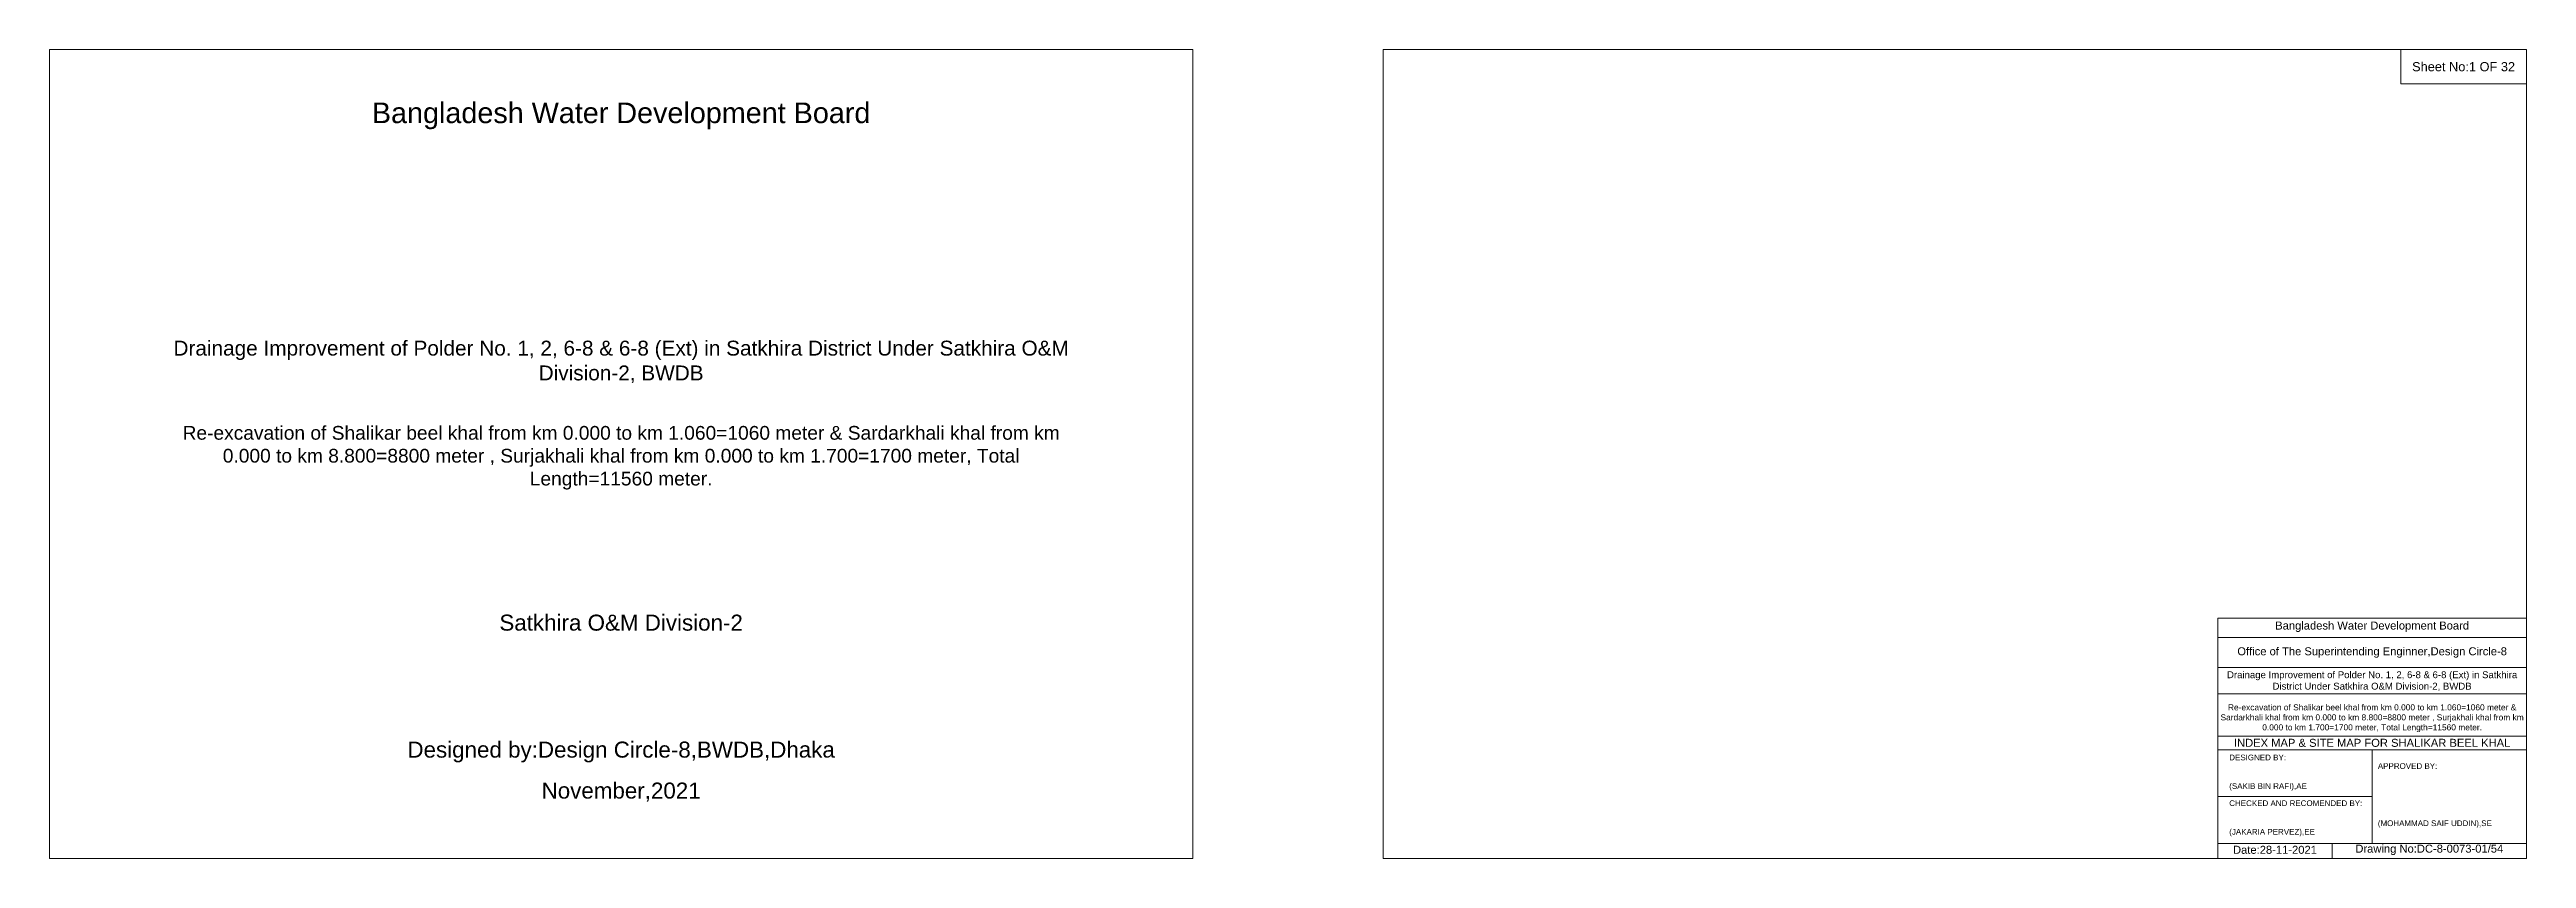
# Model space of a CAD drawing. Header units: inches. Extents: x 93000 to 416000, y -4242 to 0.
# Drawn here: x 93000 to 106000, y -4242 to 0 of the extents above; entities that cross this region are included whole.
import ezdxf

# ---------------------------------------------------------------- set-up
doc = ezdxf.new("R2010")
doc.units = ezdxf.units.IN
doc.header["$LTSCALE"] = 7
doc.header["$MEASUREMENT"] = 0
doc.layers.add('Cross section Data Border', color=7, linetype='Continuous', lineweight=9)
doc.styles.get("Standard").update_dxf_attribs({"font": 'arial.ttf'})

msp = doc.modelspace()

# ---------------------------------------------------------------- linework, layer by layer
at = {"layer": 'Cross section Data Border'}
for points in [[(93000, 0), (99000, 0), (99000, -4242), (93000, -4242)], [(100000, 0), (106000, 0), (106000, -4242), (100000, -4242)], [(105340, 0), (106000, 0), (106000, -180), (105340, -180)]]:
    msp.add_lwpolyline(points, close=True, dxfattribs=at)
for points in [[(104380, -4242), (104380, -2982), (106000, -2982)], [(104380, -3084), (106000, -3084)], [(104380, -3240), (106000, -3240)], [(104380, -3378), (106000, -3378)], [(104380, -3600), (106000, -3600)], [(104380, -3672), (106000, -3672)], [(105190, -3672), (105190, -4164)], [(104380, -3918), (105190, -3918)], [(104380, -4164), (106000, -4164)], [(104980, -4164), (104980, -4242)]]:
    msp.add_lwpolyline(points, dxfattribs=at)

# ---------------------------------------------------------------- texts
at = {"layer": 'Cross section Data Border', "attachment_point": 5}
for s, insert, char_height in [('Sheet No:1 OF 32', (105670, -90), 48), ('Bangladesh Water Development Board', (96000, -348), 108), ('Bangladesh Water Development Board', (105190, -3027), 42), ('Office of The Superintending Enginner,Design Circle-8', (105190, -3162), 42), ('Designed by:Design Circle-8,BWDB,Dhaka', (96000, -3684), 84), ('November,2021', (96000, -3894), 84)]:
    msp.add_mtext(s, dxfattribs=dict(at, insert=insert, char_height=char_height))
at = {"layer": 'Cross section Data Border'}
for s, insert, char_height, width, attachment_point in [('Drainage Improvement of Polder No. 1, 2, 6-8 & 6-8 (Ext) in Satkhira District Under Satkhira O&M Division-2, BWDB', (96000, -1638), 78, 4800, 5), ('Re-excavation of Shalikar beel khal from km 0.000 to km 1.060=1060 meter & Sardarkhali khal from km 0.000 to km 8.800=8800 meter , Surjakhali khal from km 0.000 to km 1.700=1700 meter, Total Length=11560 meter.', (96000, -1974), 72, 4800, 2), ('Satkhira O&M Division-2', (96000, -3006), 84, 4800, 5), ('Drainage Improvement of Polder No. 1, 2, 6-8 & 6-8 (Ext) in Satkhira District Under Satkhira O&M Division-2, BWDB', (105190, -3312), 36, 1680, 5), ('Re-excavation of Shalikar beel khal from km 0.000 to km 1.060=1060 meter & Sardarkhali khal from km 0.000 to km 8.800=8800 meter , Surjakhali khal from km 0.000 to km 1.700=1700 meter, Total Length=11560 meter.', (105190, -3507), 31.468, 1620, 5), ('INDEX MAP & SITE MAP FOR SHALIKAR BEEL KHAL', (105190, -3636), 42, 1680, 5), ('DESIGNED BY:\\P\\P\\P(SAKIB BIN RAFI),AE', (104440, -3792), 30, 840, 4), ('APPROVED BY:\\P\\P\\P\\P\\P\\P(MOHAMMAD SAIF UDDIN),SE', (105220, -3912), 30, 840, 4), ('CHECKED AND RECOMENDED BY:\\P\\P\\P(JAKARIA PERVEZ),EE', (104440, -4032), 30, 840, 4), ('Date:28-11-2021', (104680, -4197), 42, 840, 5), ('Drawing No:DC-8-0073-01/54', (105490, -4197), 42, 1320, 5)]:
    msp.add_mtext(s, dxfattribs=dict(at, insert=insert, char_height=char_height, width=width, attachment_point=attachment_point))

doc.saveas('drawing.dxf')
